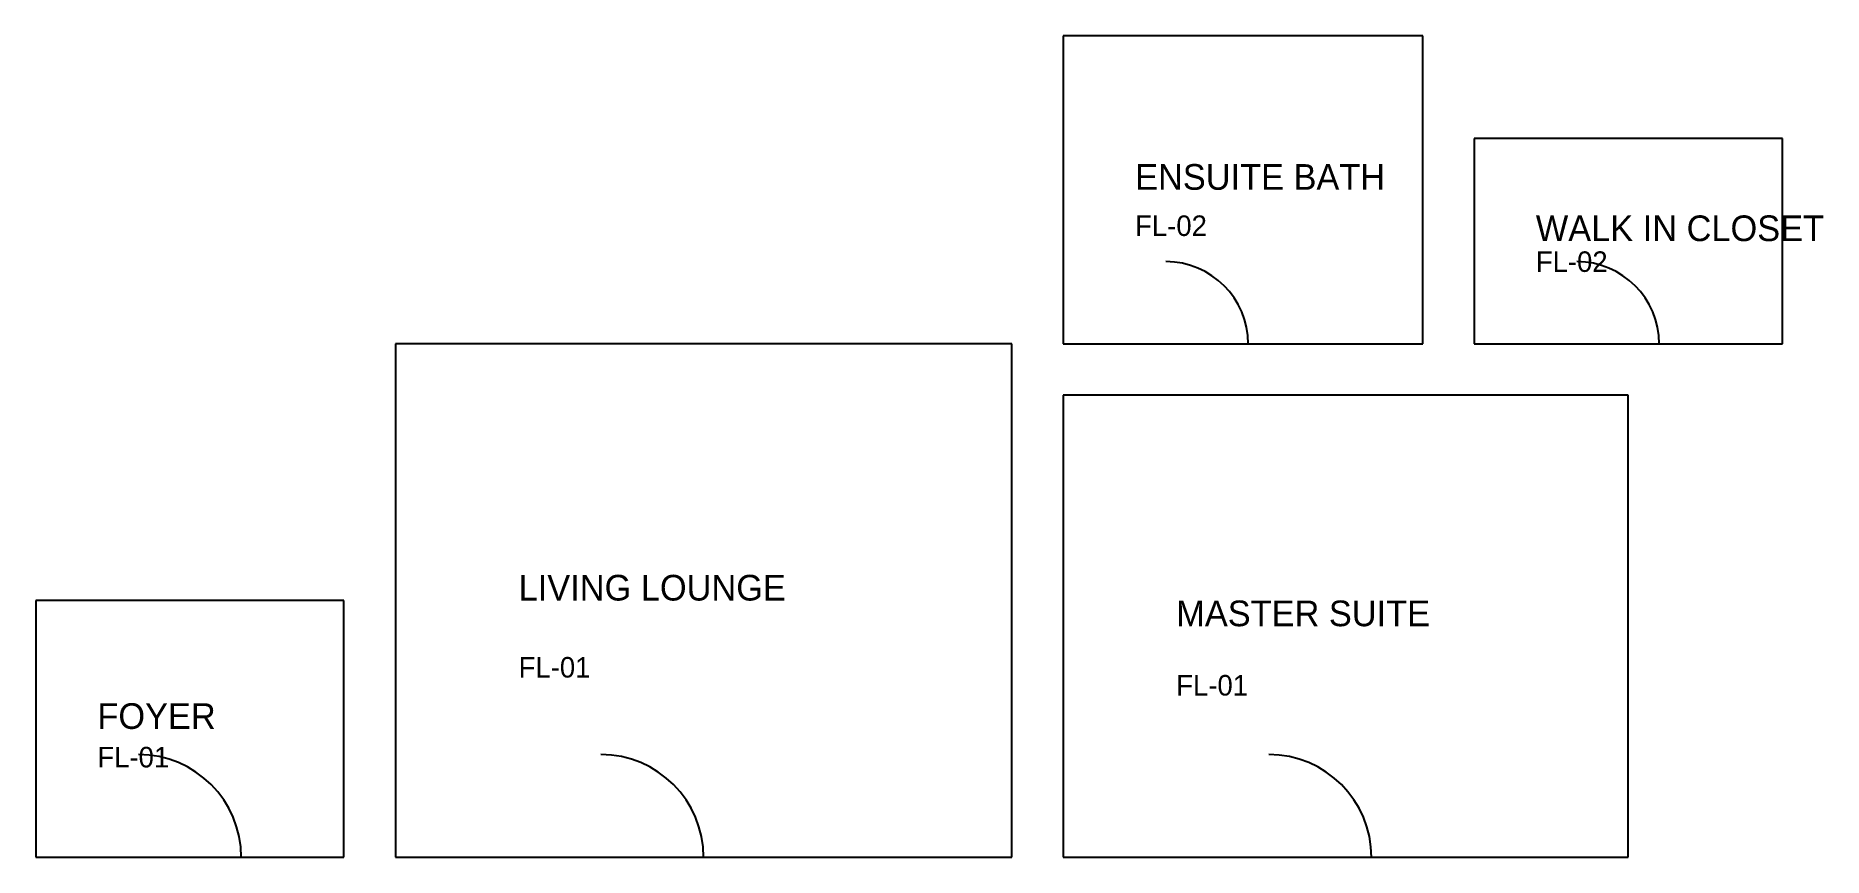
# Model space of a CAD drawing. Header units: millimetres. Extents: x 0 to 17397, y 0 to 8000.
import ezdxf

# ---------------------------------------------------------------- set-up
doc = ezdxf.new("R2010")
doc.units = ezdxf.units.MM

# ---------------------------------------------------------------- blocks, each defined once
blk = doc.blocks.new('HOTEL_SUITE_DOOR_1000')
blk.add_line((0, 0), (1000, 0))
blk.add_arc((0, 0), 1000, 0, 90)
blk = doc.blocks.new('BATHROOM_DOOR_800')
blk.add_line((0, 0), (800, 0))
blk.add_arc((0, 0), 800, 0, 90)

msp = doc.modelspace()

# ---------------------------------------------------------------- linework, layer by layer
at = {"layer": 'WALL_HOTEL_DRYWALL'}
for p, q in [((13500, 8000), (10000, 8000)), ((10000, 8000), (10000, 5000)), ((13500, 5000), (13500, 8000)), ((17000, 7000), (14000, 7000)), ((14000, 7000), (14000, 5000)), ((17000, 5000), (17000, 7000)), ((9500, 5000), (3500, 5000)), ((3500, 5000), (3500, 0)), ((9500, 0), (9500, 5000)), ((10000, 5000), (13500, 5000)), ((14000, 5000), (17000, 5000)), ((15500, 4500), (10000, 4500)), ((10000, 4500), (10000, 0)), ((15500, 0), (15500, 4500)), ((3000, 2500), (0, 2500)), ((0, 2500), (0, 0)), ((3000, 0), (3000, 2500)), ((0, 0), (3000, 0)), ((3500, 0), (9500, 0)), ((10000, 0), (15500, 0))]:
    msp.add_line(p, q, dxfattribs=at)

# ---------------------------------------------------------------- block references
at = {"layer": 'HOTEL_DOOR_LEAF'}
for name, p in [('BATHROOM_DOOR_800', (11000, 5000)), ('BATHROOM_DOOR_800', (15000, 5000)), ('HOTEL_SUITE_DOOR_1000', (1000, 0)), ('HOTEL_SUITE_DOOR_1000', (5500, 0)), ('HOTEL_SUITE_DOOR_1000', (12000, 0))]:
    msp.add_blockref(name, p, dxfattribs=at)

# ---------------------------------------------------------------- texts
at = {"layer": 'MARBLE_FLOOR_TILES'}
for s, p in [('FL-02', (10700, 6050)), ('FL-02', (14600, 5700)), ('FL-01', (4700, 1750)), ('FL-01', (11100, 1575)), ('FL-01', (600, 875))]:
    msp.add_text(s, height=200, dxfattribs=at).set_placement(p)
at = {"layer": 'ROOM_TAGS'}
for s, p in [('ENSUITE BATH', (10700, 6500)), ('WALK IN CLOSET', (14600, 6000)), ('LIVING LOUNGE', (4700, 2500)), ('MASTER SUITE', (11100, 2250)), ('FOYER', (600, 1250))]:
    msp.add_text(s, height=250, dxfattribs=at).set_placement(p)

doc.saveas('drawing.dxf')
